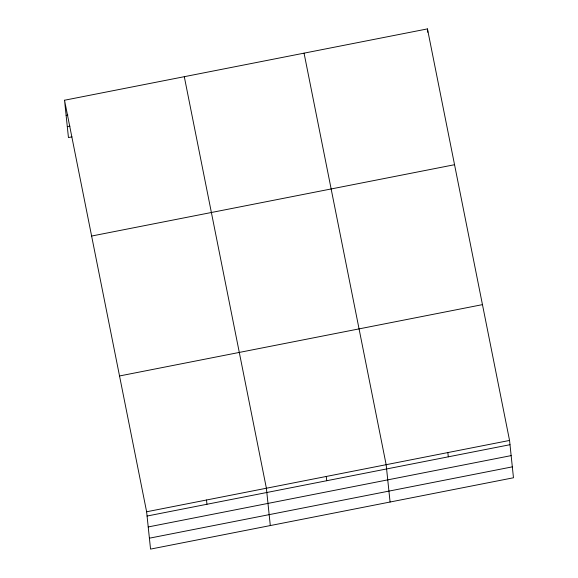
<?xml version="1.0" encoding="UTF-8"?>
<svg xmlns="http://www.w3.org/2000/svg" width="578" height="578" viewBox="0 0 578 578"><rect width="100%" height="100%" fill="white"/><g stroke="black" fill="none" stroke-linecap="round" stroke-linejoin="round"><path stroke-width="0.87" d="M64.526 100.232L427.453 28.9L509.55 440.443L513.474 477.768L150.547 549.1L146.624 511.776L64.526 100.232L68.45 137.557L71.975 136.863M66.123 115.405L67.886 115.058M67.308 126.647L69.945 126.127M91.62 236.041L454.546 164.708M119.53 375.967L482.457 304.635M146.624 511.776L509.55 440.443M147.072 516.038L509.998 444.706M148.221 526.948L511.14 455.616M149.399 538.19L512.325 466.858M304.057 53.154L386.155 464.698L390.078 502.022M184.295 76.693L266.386 488.237L270.309 525.561M427.453 28.9L427.814 32.31M447.849 452.567L448.297 456.83M326.274 476.467L326.722 480.723M206.505 500.006L206.953 504.269"/></g></svg>
